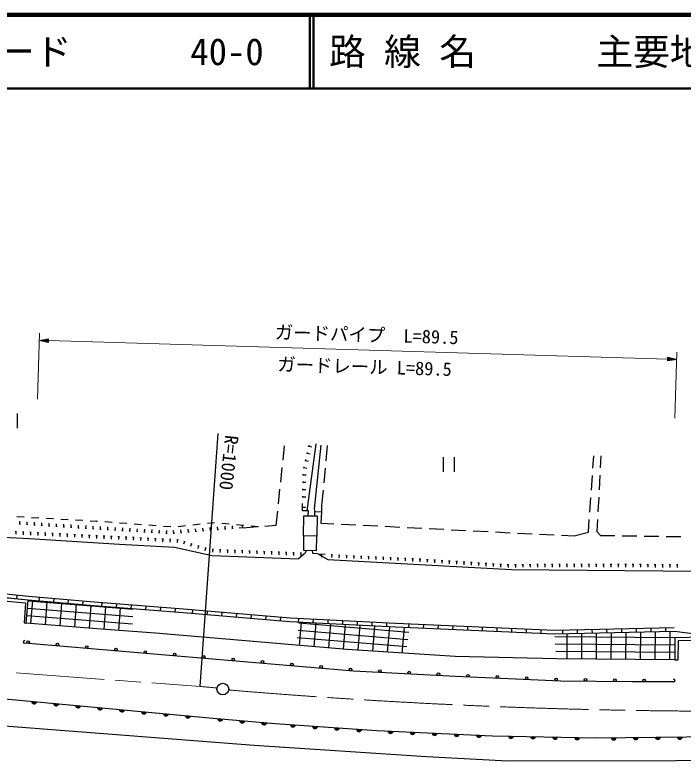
# Model space of a CAD drawing. Units: millimetres, scale not verified. Extents: x 40000 to 680000, y 20000 to 380000.
# Drawn here: x 137665 to 228530, y 278467 to 380000 of the extents above; entities that cross this region are included whole.
import ezdxf
from ezdxf.enums import TextEntityAlignment as Align

# ---------------------------------------------------------------- set-up
doc = ezdxf.new("R2010")
doc.units = ezdxf.units.MM
doc.header["$LTSCALE"] = 1000
doc.linetypes.add('CHAIN', pattern=[18.5, 12, -1.5, 3.5, -1.5])
for name, color, linetype, lineweight in [('M-BGD', 7, 'Continuous', 25), ('M-BMK', 2, 'CHAIN', 13), ('M-BMK-SRVR', 3, 'Continuous', 25), ('M-STR-HTXT', 7, 'Continuous', 13), ('M-TTL', 2, 'Continuous', 140), ('M-TTL-LINE', 7, 'Continuous', 50)]:
    doc.layers.add(name, color=color, linetype=linetype, lineweight=lineweight)
doc.layers.add('M-TTL-TXT', color=7, linetype='Continuous')
doc.styles.add('ＭＳ ゴシック', font='')
doc.styles.get('ＭＳ ゴシック').set_extended_font_data('MS Gothic')

msp = doc.modelspace()

# ---------------------------------------------------------------- linework, layer by layer
at = {"layer": 'M-BGD'}
for p, q in [((137988, 325764), (137988, 323764)), ((174283, 321369), (174081, 319424)), ((178580, 321656), (177378, 312509)), ((177629, 321238), (177674, 321432)), ((177652, 321335), (178041, 321244)), ((180140, 321414), (179943, 319333)), ((177403, 320264), (177448, 320458)), ((177425, 320361), (177815, 320270)), ((216267, 318304), (216387, 319988)), ((217356, 319988), (217270, 318352)), ((177176, 319290), (177221, 319484)), ((177199, 319387), (177588, 319296)), ((195904, 319808), (195904, 317808)), ((197404, 319808), (197404, 317808)), ((173977, 318429), (173770, 316440)), ((176950, 318316), (176995, 318510)), ((176972, 318413), (177362, 318322)), ((179849, 318337), (179660, 316346)), ((176862, 317324), (176866, 317524)), ((176864, 317424), (177264, 317416)), ((216055, 315311), (216196, 317306)), ((217218, 317354), (217113, 315357)), ((176843, 316324), (176846, 316524)), ((176844, 316424), (177244, 316417)), ((173666, 315445), (173459, 313456)), ((176823, 315325), (176827, 315525)), ((176825, 315425), (177225, 315417)), ((179566, 315351), (179369, 313270)), ((176803, 314325), (176807, 314525)), ((176805, 314425), (177205, 314417)), ((215842, 312319), (215984, 314314)), ((217060, 314358), (216956, 312361)), ((176768, 312525), (176787, 313525)), ((176778, 313025), (177178, 313017)), ((179369, 313270), (179369, 312386)), ((173356, 312461), (173153, 310516)), ((138907, 311640), (137909, 311696)), ((138424, 310701), (138225, 310714)), ((138324, 310707), (138351, 311106)), ((139322, 310640), (139349, 311039)), ((140904, 311527), (139906, 311583)), ((140320, 310573), (140347, 310972)), ((141318, 310506), (141344, 310905)), ((142901, 311415), (141903, 311471)), ((142315, 310439), (142342, 310838)), ((143313, 310372), (143340, 310771)), ((144898, 311303), (143899, 311359)), ((144311, 310305), (144338, 310704)), ((146895, 311191), (145896, 311247)), ((148693, 311090), (147893, 311135)), ((148891, 311075), (148693, 311090)), ((150886, 310924), (149888, 311000)), ((152880, 310774), (151883, 310849)), ((154874, 310623), (153877, 310699)), ((164811, 310902), (163834, 310794)), ((164828, 310900), (164811, 310902)), ((166819, 310710), (165824, 310805)), ((179288, 310861), (181030, 310772)), ((182029, 310721), (184026, 310619)), ((215652, 309637), (215771, 311321)), ((216903, 311362), (216818, 309727)), ((137691, 309728), (137890, 309718)), ((137791, 309723), (137770, 309324)), ((138689, 309678), (138889, 309668)), ((139422, 310633), (139222, 310647)), ((140420, 310566), (140220, 310580)), ((141417, 310499), (141218, 310513)), ((142415, 310432), (142216, 310446)), ((143413, 310365), (143213, 310379)), ((144411, 310298), (144211, 310312)), ((145408, 310231), (145209, 310245)), ((145309, 310238), (145335, 310637)), ((146406, 310164), (146207, 310178)), ((146306, 310171), (146333, 310570)), ((147404, 310097), (147204, 310111)), ((147304, 310104), (147331, 310503)), ((148402, 310036), (148202, 310048)), ((148302, 310042), (148326, 310441)), ((149400, 309977), (149201, 309988)), ((149300, 309983), (149324, 310382)), ((150398, 309918), (150199, 309929)), ((150299, 309923), (150322, 310323)), ((151397, 309858), (151197, 309870)), ((151297, 309864), (151320, 310264)), ((152395, 309799), (152195, 309811)), ((152295, 309805), (152319, 310205)), ((153393, 309740), (153194, 309752)), ((153293, 309746), (153317, 310145)), ((154391, 309681), (154192, 309693)), ((154292, 309687), (154315, 310086)), ((155290, 309628), (155313, 310027)), ((156869, 310473), (155871, 310548)), ((156288, 309569), (156312, 309968)), ((157286, 309510), (157310, 309909)), ((158863, 310322), (157866, 310398)), ((158285, 309451), (158308, 309850)), ((159282, 309442), (159249, 309841)), ((160852, 310466), (159858, 310357)), ((160279, 309526), (160245, 309925)), ((161275, 309610), (161242, 310008)), ((162840, 310685), (161846, 310575)), ((162371, 309702), (162172, 309685)), ((162272, 309693), (162238, 310092)), ((163368, 309785), (163169, 309769)), ((163268, 309777), (163235, 310176)), ((164364, 309869), (164165, 309852)), ((164265, 309861), (164231, 310259)), ((165361, 309953), (165162, 309936)), ((165261, 309944), (165228, 310343)), ((166192, 310023), (166158, 310020)), ((166358, 310033), (166192, 310023)), ((166275, 310028), (166251, 310427)), ((167356, 310093), (167156, 310081)), ((167256, 310087), (167232, 310486)), ((168810, 310521), (167815, 310616)), ((169153, 310202), (168154, 310141)), ((168653, 310172), (168629, 310571)), ((170654, 310320), (169153, 310202)), ((170801, 310331), (169806, 310426)), ((173153, 310516), (171651, 310398)), ((185025, 310568), (187023, 310465)), ((188021, 310414), (190019, 310312)), ((191017, 310261), (193015, 310159)), ((194013, 310108), (196011, 310006)), ((197009, 309954), (199007, 309852)), ((200006, 309801), (202003, 309699)), ((216818, 309727), (217320, 309170)), ((138789, 309673), (138769, 309273)), ((139688, 309628), (139888, 309618)), ((139788, 309623), (139768, 309223)), ((140687, 309578), (140887, 309568)), ((140787, 309573), (140767, 309173)), ((141686, 309527), (141885, 309517)), ((141786, 309522), (141765, 309123)), ((142684, 309477), (142884, 309467)), ((142784, 309472), (142764, 309073)), ((143683, 309427), (143883, 309417)), ((143783, 309422), (143763, 309023)), ((144682, 309377), (144882, 309367)), ((144782, 309372), (144762, 308972)), ((145681, 309327), (145880, 309317)), ((145780, 309322), (145760, 308922)), ((146679, 309277), (146879, 309267)), ((146779, 309272), (146759, 308872)), ((147678, 309227), (147878, 309216)), ((147778, 309221), (147758, 308822)), ((148677, 309176), (148877, 309166)), ((148777, 309171), (148757, 308772)), ((149676, 309126), (149875, 309116)), ((149775, 309121), (149755, 308722)), ((150674, 309076), (150874, 309066)), ((150774, 309071), (150754, 308672)), ((151673, 309026), (151873, 309016)), ((151773, 309021), (151753, 308621)), ((152672, 308976), (152872, 308966)), ((152772, 308971), (152752, 308571)), ((153671, 308926), (153870, 308916)), ((153770, 308921), (153750, 308521)), ((154669, 308875), (154869, 308865)), ((154769, 308870), (154749, 308471)), ((155390, 309622), (155190, 309634)), ((155668, 308825), (155868, 308815)), ((155768, 308820), (155748, 308421)), ((156388, 309563), (156188, 309575)), ((156667, 308775), (156867, 308765)), ((156767, 308770), (156747, 308371)), ((157386, 309504), (157187, 309516)), ((157665, 308725), (157865, 308715)), ((157765, 308720), (157745, 308320)), ((158384, 309445), (158185, 309457)), ((158664, 308675), (158864, 308665)), ((158764, 308670), (158744, 308270)), ((159382, 309451), (159183, 309434)), ((160378, 309534), (160179, 309518)), ((161375, 309618), (161176, 309601)), ((203002, 309648), (204999, 309546)), ((205998, 309494), (207995, 309392)), ((208994, 309341), (210991, 309239)), ((211990, 309188), (213732, 309099)), ((213732, 309099), (215652, 309637)), ((217320, 309170), (219248, 309142)), ((220248, 309127), (222248, 309097)), ((223248, 309082), (225248, 309052)), ((226248, 309037), (228247, 309007)), ((159663, 308625), (159863, 308615)), ((159763, 308620), (159743, 308220)), ((160724, 308354), (160607, 307971)), ((160628, 308383), (160820, 308325)), ((161681, 308063), (161564, 307680)), ((161585, 308092), (161776, 308034)), ((162637, 307772), (162521, 307389)), ((162542, 307801), (162733, 307742)), ((163594, 307480), (163477, 307098)), ((163498, 307509), (163690, 307451)), ((164470, 307308), (164670, 307299)), ((164570, 307303), (164553, 306904)), ((165469, 307266), (165669, 307257)), ((165569, 307261), (165552, 306862)), ((166468, 307224), (166668, 307215)), ((166568, 307220), (166552, 306820)), ((167468, 307182), (167667, 307173)), ((167567, 307178), (167551, 306778)), ((168467, 307140), (168666, 307131)), ((168567, 307136), (168550, 306736)), ((169466, 307098), (169666, 307089)), ((169566, 307094), (169549, 306694)), ((170465, 307056), (170665, 307047)), ((170565, 307052), (170548, 306652)), ((171464, 307014), (171664, 307006)), ((171564, 307010), (171547, 306610)), ((172463, 306972), (172663, 306964)), ((172563, 306968), (172546, 306568)), ((173462, 306930), (173662, 306922)), ((173562, 306926), (173545, 306526)), ((174461, 306888), (174661, 306880)), ((174561, 306884), (174544, 306484)), ((175460, 306846), (175660, 306838)), ((175560, 306842), (175544, 306442)), ((176460, 306804), (176659, 306796)), ((176559, 306800), (176543, 306400)), ((178862, 306659), (179861, 306607)), ((179362, 306633), (179341, 306233)), ((180660, 306565), (180860, 306555)), ((180760, 306560), (180739, 306161)), ((181658, 306513), (181858, 306503)), ((181758, 306508), (181737, 306109)), ((182657, 306464), (182857, 306454)), ((182757, 306459), (182739, 306059)), ((183656, 306418), (183856, 306409)), ((183756, 306413), (183738, 306014)), ((184655, 306372), (184855, 306363)), ((184755, 306368), (184737, 305968)), ((185654, 306327), (185854, 306318)), ((185754, 306322), (185736, 305923)), ((186653, 306281), (186853, 306272)), ((186753, 306277), (186735, 305877)), ((187652, 306236), (187852, 306226)), ((187752, 306231), (187734, 305831)), ((188651, 306190), (188851, 306181)), ((188751, 306185), (188733, 305786)), ((189650, 306144), (189850, 306135)), ((189750, 306140), (189732, 305740)), ((190649, 306099), (190849, 306090)), ((190749, 306094), (190731, 305695)), ((191648, 306048), (191847, 306035)), ((191747, 306041), (191722, 305642)), ((192645, 305983), (192845, 305971)), ((192745, 305977), (192720, 305578)), ((193643, 305919), (193843, 305906)), ((193743, 305913), (193717, 305514)), ((194641, 305855), (194841, 305842)), ((194741, 305848), (194715, 305449)), ((195639, 305791), (195839, 305778)), ((195739, 305784), (195713, 305385)), ((196637, 305726), (196837, 305714)), ((196737, 305720), (196711, 305321)), ((197635, 305662), (197835, 305649)), ((197735, 305656), (197709, 305257)), ((198633, 305598), (198833, 305585)), ((198733, 305591), (198707, 305192)), ((199631, 305534), (199831, 305521)), ((199731, 305527), (199705, 305128)), ((200629, 305469), (200829, 305457)), ((200729, 305463), (200703, 305064)), ((201627, 305405), (201826, 305392)), ((201727, 305399), (201701, 305000)), ((202625, 305341), (202824, 305328)), ((202725, 305334), (202699, 304935)), ((203623, 305277), (203822, 305264)), ((203723, 305270), (203697, 304871)), ((204621, 305225), (204821, 305225)), ((204721, 305225), (204723, 304825)), ((205621, 305229), (205821, 305230)), ((205721, 305229), (205723, 304829)), ((206621, 305233), (206821, 305234)), ((206721, 305234), (206723, 304834)), ((207621, 305238), (207821, 305238)), ((207721, 305238), (207723, 304838)), ((208621, 305242), (208821, 305243)), ((208721, 305242), (208723, 304842)), ((209621, 305246), (209821, 305247)), ((209721, 305247), (209723, 304847)), ((210621, 305251), (210821, 305251)), ((210721, 305251), (210723, 304851)), ((211621, 305255), (211821, 305256)), ((211721, 305255), (211723, 304855)), ((212621, 305259), (212821, 305260)), ((212721, 305260), (212723, 304860)), ((213621, 305264), (213821, 305264)), ((213721, 305264), (213723, 304864)), ((214621, 305268), (214821, 305269)), ((214721, 305268), (214723, 304868)), ((215621, 305272), (215821, 305273)), ((215721, 305273), (215723, 304873)), ((216621, 305277), (216821, 305277)), ((216721, 305277), (216723, 304877)), ((217621, 305273), (217821, 305271)), ((217721, 305272), (217718, 304872)), ((218621, 305266), (218821, 305265)), ((218721, 305265), (218718, 304865)), ((219621, 305259), (219821, 305258)), ((219721, 305259), (219718, 304859)), ((220621, 305253), (220821, 305251)), ((220721, 305252), (220718, 304852)), ((221621, 305246), (221821, 305245)), ((221721, 305245), (221718, 304845)), ((222621, 305240), (222821, 305239)), ((222721, 305240), (222719, 304840)), ((223621, 305236), (223821, 305235)), ((223721, 305235), (223719, 304835)), ((224621, 305231), (224821, 305230)), ((224721, 305230), (224719, 304830)), ((225621, 305226), (225821, 305225)), ((225721, 305226), (225719, 304826)), ((226621, 305222), (226821, 305221)), ((226721, 305221), (226719, 304821)), ((227621, 305217), (227821, 305216)), ((227721, 305217), (227719, 304817)), ((139456, 300380), (136385, 300669)), ((139501, 300878), (136491, 301161)), ((137920, 300525), (137967, 301022)), ((148447, 300089), (139501, 300878)), ((140942, 300249), (140986, 300747)), ((142935, 300073), (142979, 300571)), ((153764, 299100), (139444, 300235)), ((148406, 299591), (139456, 300380)), ((139831, 297195), (140079, 300325)), ((141825, 297037), (142071, 300149)), ((143818, 296879), (144064, 299974)), ((144927, 299898), (144971, 300396)), ((145812, 296721), (146056, 299798)), ((146919, 299722), (146963, 300220)), ((147806, 296563), (148048, 299622)), ((160533, 298658), (148406, 299591)), ((160573, 299156), (148447, 300089)), ((149484, 299508), (149522, 300006)), ((151478, 299354), (151516, 299853)), ((153472, 299201), (153510, 299700)), ((155466, 299048), (155504, 299546)), ((153712, 298101), (139360, 299238)), ((149800, 296405), (150042, 299465)), ((151794, 296248), (152036, 299312)), ((157460, 298894), (157499, 299393)), ((159454, 298741), (159493, 299239)), ((175046, 297420), (160533, 298658)), ((175079, 297919), (160573, 299156)), ((161811, 298549), (161853, 299047)), ((163804, 298379), (163846, 298877)), ((165796, 298209), (165839, 298707)), ((167789, 298039), (167832, 298537)), ((153661, 297102), (139276, 298242)), ((169782, 297869), (169824, 298367)), ((171775, 297699), (171817, 298197)), ((173767, 297529), (173810, 298027)), ((189457, 297202), (175079, 297919)), ((176247, 297360), (176272, 297860)), ((178244, 297261), (178269, 297760)), ((180242, 297161), (180267, 297660)), ((182239, 297061), (182264, 297561)), ((189433, 296703), (175046, 297420)), ((191242, 295974), (176283, 297229)), ((176374, 294211), (176637, 297341)), ((178367, 294044), (178635, 297241)), ((180360, 293876), (180634, 297141)), ((182353, 293709), (182633, 297042)), ((184237, 296962), (184262, 297461)), ((184348, 293567), (184631, 296942)), ((186234, 296862), (186259, 297361)), ((186344, 293434), (186630, 296842)), ((188232, 296762), (188257, 297262)), ((188340, 293301), (188629, 296743)), ((211041, 295743), (189433, 296703)), ((211047, 296243), (189457, 297202)), ((190336, 293168), (190628, 296649)), ((191246, 296622), (191268, 297122)), ((193244, 296533), (193266, 297033)), ((195242, 296445), (195264, 296944)), ((197240, 296356), (197262, 296855)), ((199238, 296267), (199260, 296767)), ((201236, 296178), (201258, 296678)), ((203234, 296090), (203256, 296589)), ((205232, 296001), (205254, 296500)), ((227335, 296579), (211047, 296243)), ((224192, 296014), (224182, 296514)), ((226192, 296055), (226182, 296555)), ((191099, 294982), (176168, 296235)), ((207230, 295912), (207252, 296412)), ((209228, 295823), (209250, 296323)), ((227346, 296079), (211041, 295743)), ((212195, 295767), (212185, 296266)), ((212746, 292372), (212774, 295779)), ((214195, 295808), (214184, 296308)), ((214746, 292355), (214775, 295820)), ((216194, 295849), (216184, 296349)), ((216746, 292338), (216775, 295861)), ((218194, 295890), (218183, 296390)), ((218746, 292322), (218776, 295902)), ((220193, 295932), (220183, 296431)), ((220745, 292305), (220776, 295944)), ((222193, 295973), (222182, 296473)), ((222745, 292288), (222776, 295985)), ((224745, 292271), (224777, 296026)), ((226745, 292255), (226777, 296067)), ((190957, 293991), (176053, 295241)), ((227422, 295249), (211071, 295386)), ((227415, 294249), (211156, 294385)), ((227407, 293249), (211241, 293384))]:
    msp.add_line(p, q, dxfattribs=at)
for points in [[(179270, 321450), (178364, 312803), (178463, 312422)], [(177565, 311833), (177593, 312503), (176768, 312525)], [(178454, 311821), (178463, 312422), (179369, 312386), (179288, 310861)], [(105911, 310009), (107957, 309184), (124084, 309345), (132587, 309130), (139620, 308753), (151890, 308000), (159353, 307569), (164466, 306421), (176212, 305986)], [(177266, 307163), (177140, 306776), (176212, 305986)], [(178862, 306659), (178181, 306731), (178142, 307151)], [(178862, 306659), (180208, 305888), (205197, 304524), (230922, 304327), (245005, 304273), (260984, 304192)], [(227400, 292249), (211326, 292384), (197530, 292689), (182865, 293666), (156781, 295855), (149381, 296438), (139191, 297245), (139456, 300380), (121445, 302075), (121400, 301654), (139093, 299999), (138900, 297268), (139191, 297245)], [(233034, 295379), (229131, 295891), (227346, 296079)], [(227249, 289249), (221616, 289249), (211857, 289356), (197578, 289966), (183692, 290720), (138969, 294505)], [(65959, 290900), (78325, 290496), (94686, 289832), (106400, 289258), (131408, 287392), (164085, 284351), (173054, 283562), (186886, 282611), (202619, 281911), (216629, 281624), (245548, 281929), (278090, 282468), (305842, 282970), (319709, 283257), (370352, 284405), (425929, 285571), (486385, 286791), (486582, 283741), (509778, 283149)], [(509778, 283149), (486376, 282593), (455233, 282019), (426135, 281589), (395494, 280835), (365536, 280405), (336832, 279831), (308058, 279364), (250400, 278539), (204691, 278467), (193640, 279041), (170211, 280584), (131533, 283598), (117290, 284638), (97484, 285822), (79437, 286719), (72226, 286970), (65896, 287077)]]:
    msp.add_lwpolyline(points, dxfattribs=at)
for points in [[(178719, 309072), (176919, 309097), (176957, 311842), (178757, 311817)], [(178692, 307143), (178719, 309072), (176919, 309097), (176892, 307168)], [(227400, 292249), (227857, 292240), (227893, 294877), (239881, 295151), (239872, 295850), (239110, 295850), (239119, 295510), (227422, 295258)]]:
    msp.add_lwpolyline(points, close=True, dxfattribs=at)
for centre in [(139458, 294664), (143444, 294327), (147430, 293990), (151416, 293652), (155401, 293315), (159387, 292978), (163373, 292640), (167359, 292303), (171344, 291966), (175330, 291628), (179316, 291291), (183302, 290954), (187289, 290725), (191283, 290508), (195277, 290291), (199270, 290094), (203266, 289923), (207263, 289753), (211259, 289582), (215252, 289519), (219252, 289475), (223249, 289449)]:
    msp.add_circle(centre, 175, dxfattribs=at)
for centre, radius, start, end in [((138985, 294692), 188, 85.16219, 265.16219), ((227249, 289436), 188, 270, 90), ((140284, 286620), 354, 183.48105, 345.88623), ((140284, 286620), 283, 185.70509, 343.66219), ((140284, 286620), 212, 189.45142, 339.91587), ((140284, 286620), 142, 197.16315, 332.20414), ((140284, 286620), 100, 207.48081, 321.88647), ((143271, 286342), 354, 183.48105, 345.88623), ((143271, 286342), 283, 185.70509, 343.66219), ((143271, 286342), 212, 189.45142, 339.91587), ((143271, 286342), 142, 197.16315, 332.20414), ((143271, 286342), 100, 207.48081, 321.88647), ((146258, 286065), 354, 183.48105, 345.88623), ((146258, 286065), 283, 185.70509, 343.66219), ((146258, 286065), 212, 189.45142, 339.91587), ((146258, 286065), 142, 197.16315, 332.20414), ((146258, 286065), 100, 207.48081, 321.88647), ((149245, 285787), 354, 183.48105, 345.88623), ((149245, 285787), 283, 185.70509, 343.66219), ((149245, 285787), 212, 189.45142, 339.91587), ((149245, 285787), 142, 197.16315, 332.20414), ((149245, 285787), 100, 207.48081, 321.88647), ((152232, 285509), 354, 183.48105, 345.88623), ((152232, 285509), 283, 185.70509, 343.66219), ((152232, 285509), 212, 189.45142, 339.91587), ((152232, 285509), 142, 197.16315, 332.20414), ((152232, 285509), 100, 207.48081, 321.88647), ((155219, 285231), 354, 183.48105, 345.88623), ((155219, 285231), 283, 185.70509, 343.66219), ((155219, 285231), 212, 189.45142, 339.91587), ((155219, 285231), 142, 197.16315, 332.20414), ((155219, 285231), 100, 207.48081, 321.88647), ((158206, 284953), 354, 183.48105, 345.88623), ((158206, 284953), 283, 185.70509, 343.66219), ((158206, 284953), 212, 189.45142, 339.91587), ((158206, 284953), 142, 197.16315, 332.20414), ((158206, 284953), 100, 207.48081, 321.88647), ((161193, 284675), 354, 183.48105, 345.88623), ((161193, 284675), 283, 185.70509, 343.66219), ((161193, 284675), 212, 189.45142, 339.91587), ((161193, 284675), 142, 197.16315, 332.20414), ((161193, 284675), 100, 207.48081, 321.88647), ((165586, 284274), 354, 183.76834, 346.17352), ((165586, 284274), 283, 185.99238, 343.94948), ((165586, 284274), 212, 189.7387, 340.20315), ((165586, 284274), 142, 197.45043, 332.49142), ((165586, 284274), 100, 207.76809, 322.17376), ((168574, 284011), 354, 183.76834, 346.17352), ((168574, 284011), 283, 185.99238, 343.94948), ((168574, 284011), 212, 189.7387, 340.20315), ((168574, 284011), 142, 197.45043, 332.49142), ((168574, 284011), 100, 207.76809, 322.17376), ((171563, 283748), 354, 183.76834, 346.17352), ((171563, 283748), 283, 185.99238, 343.94948), ((171563, 283748), 212, 189.7387, 340.20315), ((171563, 283748), 142, 197.45043, 332.49142), ((171563, 283748), 100, 207.76809, 322.17376), ((175484, 283449), 354, 184.86498, 347.27016), ((175484, 283449), 283, 187.08902, 345.04612), ((175484, 283449), 212, 190.83534, 341.29979), ((175484, 283449), 142, 198.54707, 333.58806), ((175484, 283449), 100, 208.86473, 323.2704), ((178477, 283243), 354, 184.86498, 347.27016), ((178477, 283243), 283, 187.08902, 345.04612), ((178477, 283243), 212, 190.83534, 341.29979), ((178477, 283243), 142, 198.54707, 333.58806), ((178477, 283243), 100, 208.86473, 323.2704), ((181470, 283038), 354, 184.86498, 347.27016), ((181470, 283038), 283, 187.08902, 345.04612), ((181470, 283038), 212, 190.83534, 341.29979), ((181470, 283038), 142, 198.54707, 333.58806), ((181470, 283038), 100, 208.86473, 323.2704), ((184463, 282832), 354, 184.86498, 347.27016), ((184463, 282832), 283, 187.08902, 345.04612), ((184463, 282832), 212, 190.83534, 341.29979), ((184463, 282832), 142, 198.54707, 333.58806), ((184463, 282832), 100, 208.86473, 323.2704), ((188760, 282582), 354, 186.25116, 348.65634), ((188760, 282582), 283, 188.4752, 346.4323), ((188760, 282582), 212, 192.22152, 342.68597), ((188760, 282582), 142, 199.93325, 334.97424), ((188760, 282582), 100, 210.25091, 324.65658), ((191757, 282449), 354, 186.25116, 348.65634), ((191757, 282449), 283, 188.4752, 346.4323), ((191757, 282449), 212, 192.22152, 342.68597), ((191757, 282449), 142, 199.93325, 334.97424), ((191757, 282449), 100, 210.25091, 324.65658), ((194754, 282315), 354, 186.25116, 348.65634), ((194754, 282315), 283, 188.4752, 346.4323), ((194754, 282315), 212, 192.22152, 342.68597), ((194754, 282315), 142, 199.93325, 334.97424), ((194754, 282315), 100, 210.25091, 324.65658), ((197752, 282182), 354, 186.25116, 348.65634), ((197752, 282182), 283, 188.4752, 346.4323), ((197752, 282182), 212, 192.22152, 342.68597), ((197752, 282182), 142, 199.93325, 334.97424), ((197752, 282182), 100, 210.25091, 324.65658), ((200749, 282049), 354, 186.25116, 348.65634), ((200749, 282049), 283, 188.4752, 346.4323), ((200749, 282049), 212, 192.22152, 342.68597), ((200749, 282049), 142, 199.93325, 334.97424), ((200749, 282049), 100, 210.25091, 324.65658), ((205126, 281914), 354, 187.62378, 350.02896), ((205126, 281914), 283, 189.84782, 347.80492), ((205126, 281914), 212, 193.59415, 344.0586), ((205126, 281914), 142, 201.30588, 336.34687), ((205126, 281914), 100, 211.62354, 326.0292), ((208125, 281853), 354, 187.62378, 350.02896), ((208125, 281853), 283, 189.84782, 347.80492), ((208125, 281853), 212, 193.59415, 344.0586), ((208125, 281853), 142, 201.30588, 336.34687), ((208125, 281853), 100, 211.62354, 326.0292), ((211125, 281791), 354, 187.62378, 350.02896), ((211125, 281791), 283, 189.84782, 347.80492), ((211125, 281791), 212, 193.59415, 344.0586), ((211125, 281791), 142, 201.30588, 336.34687), ((211125, 281791), 100, 211.62354, 326.0292), ((214124, 281730), 354, 187.62378, 350.02896), ((214124, 281730), 283, 189.84782, 347.80492), ((214124, 281730), 212, 193.59415, 344.0586), ((214124, 281730), 142, 201.30588, 336.34687), ((214124, 281730), 100, 211.62354, 326.0292), ((219089, 281705), 354, 189.40162, 351.8068), ((219089, 281705), 283, 191.62566, 349.58276), ((219089, 281705), 212, 195.37199, 345.83644), ((219089, 281705), 142, 203.08372, 338.12471), ((219089, 281705), 100, 213.40138, 327.80705), ((222088, 281736), 354, 189.40162, 351.8068), ((222088, 281736), 283, 191.62566, 349.58276), ((222088, 281736), 212, 195.37199, 345.83644), ((222088, 281736), 142, 203.08372, 338.12471), ((222088, 281736), 100, 213.40138, 327.80705), ((225088, 281768), 354, 189.40162, 351.8068), ((225088, 281768), 283, 191.62566, 349.58276), ((225088, 281768), 212, 195.37199, 345.83644), ((225088, 281768), 142, 203.08372, 338.12471), ((225088, 281768), 100, 213.40138, 327.80705), ((228088, 281799), 354, 189.40162, 351.8068), ((228088, 281799), 283, 191.62566, 349.58276), ((228088, 281799), 212, 195.37199, 345.83644), ((228088, 281799), 142, 203.08372, 338.12471), ((228088, 281799), 100, 213.40138, 327.80705)]:
    msp.add_arc(centre, radius, start, end, dxfattribs=at)
at = {"layer": 'M-BMK'}
msp.add_line((119398, 291806), (162846, 288627), dxfattribs=at)
for centre, radius, start, end in [((235282, 1059556), 774324, 264.63233, 264.80392), ((235300, 1098406), 813158, 265.1629, 271.57645)]:
    msp.add_arc(centre, radius, start, end, dxfattribs=at)
at = {"layer": 'M-BMK-SRVR'}
msp.add_line((162846, 288627), (165296, 323029), dxfattribs=at)
msp.add_circle((165940, 288259), 800, dxfattribs=at)
at = {"layer": 'M-STR-HTXT'}
for p, q in [((140742, 327719), (141010, 336715)), ((140980, 335715), (142237, 335928)), ((140980, 335715), (142222, 335428)), ((140980, 335715), (142230, 335678)), ((142228, 335628), (141229, 335658)), ((142231, 335728), (141232, 335758)), ((141477, 335600), (142227, 335578)), ((141483, 335800), (142233, 335778)), ((142225, 335528), (141726, 335543)), ((142234, 335828), (141735, 335843)), ((141974, 335485), (142224, 335478)), ((141986, 335885), (142236, 335878)), ((142222, 335428), (142237, 335928)), ((142230, 335678), (226414, 333169)), ((227426, 325135), (227694, 334131)), ((226422, 333419), (226407, 332919)), ((227664, 333132), (226407, 332919)), ((227161, 333047), (226411, 333069)), ((226413, 333119), (227412, 333089)), ((227664, 333132), (226414, 333169)), ((226416, 333219), (227415, 333189)), ((227167, 333247), (226417, 333269)), ((226419, 333319), (226919, 333304)), ((226670, 333362), (226420, 333369)), ((227664, 333132), (226422, 333419)), ((226658, 332962), (226408, 332969)), ((226410, 333019), (226910, 333004))]:
    msp.add_line(p, q, dxfattribs=at)
at = {"layer": 'M-TTL'}
msp.add_line((680000, 380000), (40000, 380000), dxfattribs=at)
at = {"layer": 'M-TTL-LINE'}
for p, q in [((177750, 380000), (177750, 370000)), ((178250, 380000), (178250, 370000)), ((40000, 370000), (680000, 370000))]:
    msp.add_line(p, q, dxfattribs=at)

# ---------------------------------------------------------------- texts
at = {"layer": 'M-BMK-SRVR', "style": 'ＭＳ ゴシック'}
msp.add_text('R=1000', height=1833, rotation=263.732, dxfattribs=at).set_placement((167179, 322795), align=Align.MIDDLE_LEFT)
at = {"layer": 'M-STR-HTXT', "style": 'ＭＳ ゴシック'}
for s, p in [('ガードパイプ  L=89.5', (185459, 335012)), ('ガードレール L=89.5', (185172, 330671))]:
    msp.add_text(s, height=1833, rotation=358.293, dxfattribs=at).set_placement(p, align=Align.BOTTOM_CENTER)
at = {"layer": 'M-TTL-TXT', "style": 'ＭＳ ゴシック'}
for s, p in [('図面コード', (120380, 375000)), ('40-0', (161521, 375000)), ('路 線 名', (180380, 375000)), ('主要地方道\u3000山口小郡秋穂線', (216734, 375000))]:
    msp.add_text(s, height=3666, dxfattribs=at).set_placement(p, align=Align.MIDDLE_LEFT)

doc.saveas('drawing.dxf')
